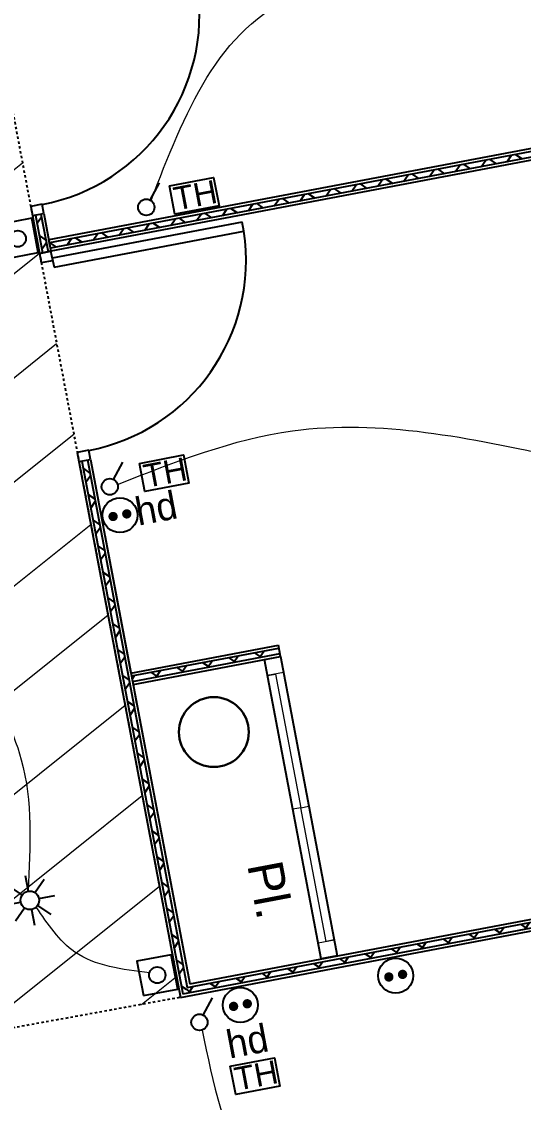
# Model space of a CAD drawing. Header units: centimetres. Extents: x 187368 to 251255, y -383447 to -322514.
# Drawn here: x 206708 to 208863, y -360285 to -355642 of the extents above; entities that cross this region are included whole.
import ezdxf

# ---------------------------------------------------------------- set-up
doc = ezdxf.new("R2010")
doc.units = ezdxf.units.CM
doc.linetypes.add('Style de ligne -1', pattern=[0.41664, 0.20828, -0.20836])
doc.layers.get('0').update_dxf_attribs({"color": 252})
doc.layers.add('prlm-ELEC-CFO', color=1, linetype='Continuous', lineweight=25)
doc.styles.add('Arial', font='arial.ttf', dxfattribs={"height": 100})
doc.styles.add('Helvetica', font='arial.ttf')
doc.styles.add('prlm-elec-cfo', font='comic.ttf', dxfattribs={"height": 12})

# ---------------------------------------------------------------- blocks, each defined once
blk = doc.blocks.new('Groupe-112-1')
at = {"linetype": 'Continuous', "flags": 128}
blk.add_lwpolyline([(14088.87, -47382.57), (14113.22, -47511.16), (14106.34, -47512.46), (14081.99, -47383.87)], close=True, dxfattribs=at)
at = {"linetype": 'Continuous', "lineweight": 18, "flags": 128}
for points in [[(14088.87, -47382.57), (14090.17, -47389.44), (14083.29, -47390.75), (14081.99, -47383.87)], [(14086.73, -47390.09), (14097.61, -47447.51), (14094.17, -47448.16), (14083.29, -47390.75)], [(14101.05, -47446.86), (14111.92, -47504.28), (14108.48, -47504.93), (14097.61, -47447.51)], [(14111.92, -47504.28), (14113.22, -47511.16), (14106.34, -47512.46), (14105.04, -47505.58)]]:
    blk.add_lwpolyline(points, close=True, dxfattribs=at)
blk = doc.blocks.new('xi.PC')
at = {"color": 0, "lineweight": 5}
blk.add_wipeout([(-7.5, -7.5), (7.5, -7.5), (7.5, 7.5), (-7.5, 7.5)], dxfattribs=at).dxf.layer = 'prlm-ELEC-CFO'
at = {"layer": 'prlm-ELEC-CFO', "color": 0, "linetype": 'ByBlock', "lineweight": 5, "const_width": 2}
for points in [[(-4, 0, 1), (-2, 0, 1)], [(2, 0, 1), (4, 0, 1)]]:
    blk.add_lwpolyline(points, format="xyb", close=True, dxfattribs=at)
at = {"layer": 'prlm-ELEC-CFO', "color": 0, "linetype": 'ByBlock', "lineweight": -2}
blk.add_circle((0, 0), 7.5, dxfattribs=at)
blk = doc.blocks.new('xi.PCHD')
at = {"color": 0, "lineweight": 5}
blk.add_wipeout([(-7.5, -7.5), (7.5, -7.5), (7.5, 7.5), (-7.5, 7.5)], dxfattribs=at).dxf.layer = 'prlm-ELEC-CFO'
at = {"layer": 'prlm-ELEC-CFO', "color": 0, "linetype": 'ByBlock', "lineweight": 5, "const_width": 2}
for points in [[(-4, 0, 1), (-2, 0, 1)], [(2, 0, 1), (4, 0, 1)]]:
    blk.add_lwpolyline(points, format="xyb", close=True, dxfattribs=at)
at = {"layer": 'prlm-ELEC-CFO', "color": 0, "linetype": 'ByBlock', "lineweight": -2}
blk.add_circle((0, 0), 7.5, dxfattribs=at)
blk = doc.blocks.new('xi.SA')
at = {"layer": 'prlm-ELEC-CFO', "color": 0}
blk.add_lwpolyline([(0.2, -1.28), (5.5, 5.28)], dxfattribs=at)
blk.add_circle((-2, -4), 3.5, dxfattribs=at)
blk = doc.blocks.new('xi.BP')
at = {"layer": 'prlm-ELEC-CFO', "color": 0, "flags": 128}
blk.add_lwpolyline([(-7.5, -7.5), (7.5, -7.5), (7.5, 7.5), (-7.5, 7.5)], close=True, dxfattribs=at)
at = {"layer": 'prlm-ELEC-CFO', "color": 0}
blk.add_circle((0, 0), 3.5, dxfattribs=at)
blk = doc.blocks.new('xi.SPOT')
at = {"color": 0, "lineweight": 5}
blk.add_wipeout([(-4, 0), (-2.83, -2.83), (0, -4), (2.83, -2.83), (4, 0), (2.83, 2.83), (0, 4), (-2.83, 2.83)], dxfattribs=at).dxf.layer = 'prlm-ELEC-CFO'
at = {"layer": 'prlm-ELEC-CFO', "color": 0, "linetype": 'ByBlock', "lineweight": -2, "flags": 128}
for points in [[(0, 10.88), (0, 4)], [(-7.69, 7.69), (-2.83, 2.83)], [(7.69, 7.69), (2.83, 2.83)], [(-10.88, 0), (-4, 0)], [(4, 0), (10.88, 0)], [(-2.83, -2.83), (-7.69, -7.69)], [(0, -4), (0, -10.88)], [(2.83, -2.83), (7.69, -7.69)]]:
    blk.add_lwpolyline(points, dxfattribs=at)
at = {"layer": 'prlm-ELEC-CFO', "color": 0, "linetype": 'ByBlock', "lineweight": -2}
blk.add_circle((0, 0), 4, dxfattribs=at)

msp = doc.modelspace()

# ---------------------------------------------------------------- hatches: boundary and pattern name
at = {"linetype": 'Continuous', "lineweight": 18}
h = msp.add_hatch(dxfattribs=at)
h.set_pattern_fill('BA 13', color=256, scale=10, style=0, pattern_type=2)
h.set_pattern_definition([(218.65981, (66931.62, 115456.3), (-199.24783, 287.75041), [])])
h.paths.add_polyline_path([(204131.1, -356871.2), (205507.1, -356610.6), (205752.4, -357906.6), (205362.5, -357980.5), (205371.8, -358029.6), (205810.8, -357946.5), (205403.6, -355795.2), (206583.2, -355571.8), (207390.2, -359833.6), (206032.7, -360081.2), (206121.8, -360551.7), (205463.8, -360676.3), (205311.7, -359872.7), (205969.6, -359748.1), (205894.9, -359354), (205291.8, -359477.6), (205292.5, -359481.1), (204649.7, -359606.6), (204386.3, -358216.3), (204387.8, -358215.9), (204438.4, -358206.4), (204429.1, -358157.2), (204377, -358167.1)])
at = {"linetype": 'Continuous'}
h = msp.add_hatch(dxfattribs=at)
h.set_pattern_fill('02_ISOLANT', color=256, scale=10, angle=-169.2764, style=0, pattern_type=2)
h.set_pattern_definition([(235.723595, (66931.62, 115456.28), (66.106423, -45.054865), []), (325.723595, (66931.62, 115456.28), (-45.054865, -66.106423), [])])
h.paths.add_polyline_path([(210901.3, -355845.4), (210896.8, -355821.9), (206827.4, -356592.5), (206831.8, -356616.1)])
h = msp.add_hatch(dxfattribs=at)
h.set_pattern_fill('02_ISOLANT', color=256, scale=10, angle=-79.2764, style=0, pattern_type=2)
h.set_pattern_definition([(325.723595, (66931.62, 115456.28), (45.054865, 66.106423), []), (55.723595, (66931.62, 115456.28), (66.106423, -45.054865), [])])
h.paths.add_polyline_path([(206790.7, -356468.8), (206767.1, -356473.3), (206797.9, -356635.7), (206821.4, -356631.2)])
h = msp.add_hatch(dxfattribs=at)
h.set_pattern_fill('02_ISOLANT', color=256, scale=10, angle=-79.2764, style=0, pattern_type=2)
h.set_pattern_definition([(325.723595, (66931.62, 115456.28), (45.054865, 66.106423), []), (55.723595, (66931.62, 115456.28), (66.106423, -45.054865), [])])
h.paths.add_polyline_path([(206990.8, -357525.3), (206967.2, -357529.8), (207400.6, -359818.6), (207419.7, -359790.5)])
h = msp.add_hatch(dxfattribs=at)
h.set_pattern_fill('02_ISOLANT', color=256, scale=10, angle=10.7236, style=0, pattern_type=2)
h.set_pattern_definition([(55.723595, (66931.62, 115456.28), (-66.106423, 45.054865), []), (145.723595, (66931.62, 115456.28), (45.054865, 66.106423), [])])
h.paths.add_polyline_path([(207179.7, -358453), (207184.2, -358476.6), (207817.9, -358356.6), (207813.4, -358333)])
h = msp.add_hatch(dxfattribs=at)
h.set_pattern_fill('02_ISOLANT', color=256, scale=10, angle=10.7236, style=0, pattern_type=2)
h.set_pattern_definition([(55.723595, (66931.62, 115456.28), (-66.106423, 45.054865), []), (145.723595, (66931.62, 115456.28), (45.054865, 66.106423), [])])
h.paths.add_polyline_path([(207419.7, -359790.5), (207400.6, -359818.6), (211506.7, -359040.9), (211502.3, -359017.4)])

# ---------------------------------------------------------------- linework, layer by layer
at = {"linetype": 'Continuous', "lineweight": 25}
for p, q in [((210894.4, -355809.1), (206824.9, -356579.8)), ((210903.7, -355858.2), (206834.2, -356628.9)), ((206754.3, -356475.7), (206803.5, -356466.4)), ((206803.5, -356466.4), (206821.2, -356560.1)), ((206754.3, -356475.7), (206785.1, -356638.1)), ((206830.5, -356609.2), (206824.9, -356579.8)), ((206785.1, -356638.1), (206834.2, -356628.8)), ((206834.2, -356628.9), (206834.2, -356628.8)), ((206954.4, -357532.2), (207003.5, -357522.9)), ((206954.4, -357532.2), (207390.3, -359833.7)), ((207003.5, -357522.9), (207177.3, -358440.3)), ((207177.3, -358440.3), (207811, -358320.2)), ((207820.3, -358369.4), (207811, -358320.2)), ((207186.6, -358489.4), (207820.3, -358369.4)), ((207186.6, -358489.4), (207201.9, -358570.5)), ((207211.2, -358619.7), (207430.1, -359775.3)), ((207430.1, -359775.3), (211499.8, -359004.6)), ((207390.3, -359833.7), (211509.1, -359053.7))]:
    msp.add_line(p, q, dxfattribs=at)
at = {"linetype": 'Continuous'}
for p, q in [((210896.8, -355821.9), (206827.4, -356592.5)), ((210896.8, -355821.9), (206827.4, -356592.5)), ((210901.3, -355845.4), (206831.8, -356616.1)), ((210901.3, -355845.4), (206831.8, -356616.1)), ((210903.7, -355858.2), (206834.2, -356628.9)), ((206796, -356427.1), (206746.9, -356436.4)), ((206803.5, -356466.4), (206796, -356427.1)), ((206746.9, -356436.4), (206754.3, -356475.7)), ((206754.3, -356475.7), (206803.5, -356466.4)), ((206767.1, -356473.3), (206797.9, -356635.7)), ((206767.1, -356473.3), (206797.9, -356635.7)), ((206790.7, -356468.8), (206821.4, -356631.2)), ((206790.7, -356468.8), (206821.4, -356631.2)), ((206803.5, -356466.4), (206834.2, -356628.8)), ((207655.3, -356503.8), (206839.8, -356658.3)), ((207662.7, -356543.1), (207655.3, -356503.8)), ((206847.2, -356697.6), (207662.7, -356543.1)), ((206834.2, -356628.8), (206785.1, -356638.1)), ((206785.1, -356638.1), (206792.5, -356677.4)), ((206841.7, -356668.1), (206834.2, -356628.8)), ((206839.8, -356658.3), (206847.2, -356697.6)), ((206792.5, -356677.4), (206841.7, -356668.1)), ((206996.1, -357483.6), (206947, -357492.9)), ((206947, -357492.9), (206954.4, -357532.2)), ((207003.5, -357522.9), (206996.1, -357483.6)), ((206954.4, -357532.2), (207003.5, -357522.9)), ((206967.2, -357529.8), (207400.6, -359818.6)), ((206967.2, -357529.8), (207400.6, -359818.6)), ((206990.8, -357525.3), (207419.7, -359790.5)), ((206990.8, -357525.3), (207419.7, -359790.5)), ((207003.5, -357522.9), (207430.1, -359775.3)), ((207177.3, -358440.3), (207811, -358320.2)), ((207179.7, -358453), (207813.4, -358333)), ((207179.7, -358453), (207813.4, -358333)), ((207184.2, -358476.6), (207817.9, -358356.6)), ((207184.2, -358476.6), (207817.9, -358356.6)), ((207419.7, -359790.5), (211502.3, -359017.4)), ((207419.7, -359790.5), (211502.3, -359017.4)), ((207430.1, -359775.3), (211499.8, -359004.6)), ((207400.6, -359818.6), (211506.7, -359040.9)), ((207400.6, -359818.6), (211506.7, -359040.9))]:
    msp.add_line(p, q, dxfattribs=at)
at = {"linetype": 'Style de ligne -1', "ltscale": 50.8, "flags": 128}
msp.add_lwpolyline([(204131.1, -356871.2), (205507.1, -356610.6), (205752.4, -357906.6), (205362.5, -357980.5), (205371.8, -358029.6), (205810.8, -357946.5), (205403.6, -355795.2), (206583.2, -355571.8), (207390.2, -359833.6), (206032.7, -360081.2), (206121.8, -360551.7), (205463.8, -360676.3), (205311.7, -359872.7), (205969.6, -359748.1), (205894.9, -359354), (205291.8, -359477.6), (205292.5, -359481.1), (204649.7, -359606.6), (204386.3, -358216.3)], dxfattribs=at)
at = {"linetype": 'Continuous'}
for centre in [(206641.6, -355611.6), (206841.7, -356668.1)]:
    msp.add_arc(centre, 830.5, 280.7236, 8.6539, dxfattribs=at)
at = {"layer": 'prlm-ELEC-CFO'}
msp.add_lwpolyline([(207343, -356348.4), (207532.9, -356312.5), (207555.9, -356434.1), (207366, -356470.1)], close=True, dxfattribs=at)
at = {"layer": 'prlm-ELEC-CFO', "linetype": 'ByBlock', "lineweight": 30}
msp.add_circle((207533.6, -358693.9), 150, dxfattribs=at)
at = {"layer": 'prlm-ELEC-CFO', "lineweight": 13}
for points in [[(207263.9, -356411.3), (207894.2, -355529.9), (208728.7, -355259.7), (208816.4, -354797.8)], [(206527.2, -358421.9), (206706.7, -358812.5), (206735.8, -359377.4)], [(207257, -359728.4), (206936.4, -359638.8), (206770.9, -359445.5)]]:
    msp.add_spline(points, degree=3, dxfattribs=at)

# ---------------------------------------------------------------- block references
at = {"xscale": 10, "yscale": 10, "zscale": 10}
msp.add_blockref('Groupe-112-1', (66931.6, 115456.3), dxfattribs=at)
at = {"layer": 'prlm-ELEC-CFO', "xscale": 10, "yscale": 10, "zscale": 10, "rotation": 10.72360141139323}
for name, p in [('xi.SA', (207255.7, -356396.7)), ('xi.BP', (206691.7, -356574.9)), ('xi.BP', (207290.7, -359737.9))]:
    msp.add_blockref(name, p, dxfattribs=at)

# ---------------------------------------------------------------- texts
at = {"insert": (207848, -359357.1), "char_height": 151.31, "attachment_point": 2, "rotation": 280.7236, "line_spacing_factor": 0.834288, "style": 'Helvetica'}
msp.add_mtext('Pl.\\P', dxfattribs=at)
at = {"layer": 'prlm-ELEC-CFO', "lineweight": 30, "style": 'Arial'}
msp.add_text('TH', height=100, rotation=10.7236, dxfattribs=at).set_placement((207371.8, -356454))
at = {"layer": 'prlm-ELEC-CFO', "lineweight": 20, "insert": (207677.3, -360022.1), "char_height": 120, "attachment_point": 5, "rotation": 10.7236, "line_spacing_factor": 0.8, "style": 'prlm-elec-cfo', "bg_fill": 3, "box_fill_scale": 1.1, "bg_fill_color": 256, "bg_fill_transparency": 0}
msp.add_mtext('hd', dxfattribs=at)

# ---------------------------------------------------------------- next in the draw order: linework, layer by layer
at = {"layer": 'prlm-ELEC-CFO'}
msp.add_lwpolyline([(207604.3, -360129.2), (207794.2, -360093.2), (207817.3, -360214.9), (207627.4, -360250.8)], close=True, dxfattribs=at)

# ---------------------------------------------------------------- next in the draw order: block references
at = {"layer": 'prlm-ELEC-CFO', "xscale": 10, "yscale": 10, "zscale": 10, "rotation": 10.72360141139323}
for name, p in [('xi.SPOT', (206743.2, -359416.7)), ('xi.PC', (208314.8, -359740.3)), ('xi.PCHD', (207647.8, -359866.6))]:
    msp.add_blockref(name, p, dxfattribs=at)

# ---------------------------------------------------------------- next in the draw order: texts
at = {"layer": 'prlm-ELEC-CFO', "lineweight": 30, "style": 'Arial'}
msp.add_text('TH', height=100, rotation=10.7236, dxfattribs=at).set_placement((207633.1, -360234.8))
at = {"layer": 'prlm-ELEC-CFO', "lineweight": 20, "insert": (207285.9, -357732.9), "char_height": 120, "attachment_point": 5, "rotation": 10.7236, "line_spacing_factor": 0.8, "style": 'prlm-elec-cfo', "bg_fill": 3, "box_fill_scale": 1.1, "bg_fill_color": 256, "bg_fill_transparency": 0}
msp.add_mtext('hd', dxfattribs=at)

# ---------------------------------------------------------------- next in the draw order: linework, layer by layer
at = {"layer": 'prlm-ELEC-CFO', "lineweight": 13}
for points in [[(207120.3, -357630), (207871.5, -357400), (209023.4, -357514.3)], [(207482.9, -359973.8), (207693, -360599.3), (208847.6, -361112)]]:
    msp.add_spline(points, degree=3, dxfattribs=at)

# ---------------------------------------------------------------- next in the draw order: block references
at = {"layer": 'prlm-ELEC-CFO', "xscale": 10, "yscale": 10, "zscale": 10, "rotation": 10.72360141139323}
for name, p in [('xi.PCHD', (207130.3, -357762.4)), ('xi.SA', (207484, -359897.6))]:
    msp.add_blockref(name, p, dxfattribs=at)

# ---------------------------------------------------------------- next in the draw order: texts
at = {"layer": 'prlm-ELEC-CFO', "lineweight": 30, "style": 'Arial'}
msp.add_text('TH', height=100, rotation=10.7236, dxfattribs=at).set_placement((207242.4, -357645.3))

# ---------------------------------------------------------------- next in the draw order: linework, layer by layer
at = {"layer": 'prlm-ELEC-CFO'}
msp.add_lwpolyline([(207213.7, -357539.7), (207403.6, -357503.7), (207426.6, -357625.3), (207236.7, -357661.3)], close=True, dxfattribs=at)

# ---------------------------------------------------------------- next in the draw order: block references
at = {"layer": 'prlm-ELEC-CFO', "xscale": 10, "yscale": 10, "zscale": 10, "rotation": 10.72360141139323}
msp.add_blockref('xi.SA', (207099, -357597.2), dxfattribs=at)

doc.saveas('drawing.dxf')
